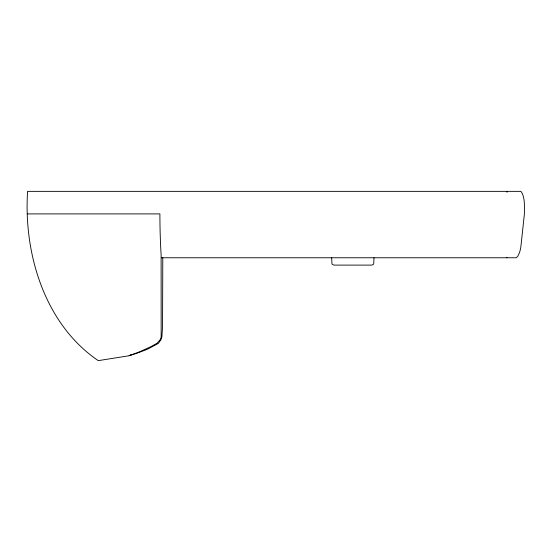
<?xml version="1.0" encoding="UTF-8"?>
<svg xmlns="http://www.w3.org/2000/svg" width="552" height="552" viewBox="0 0 552 552"><rect width="100%" height="100%" fill="white"/><g stroke="black" fill="none" stroke-linecap="round" stroke-linejoin="round"><path stroke-width="0.83" d="M162.792 257.763L162.543 326.756L161.902 336.72A17.857 13.441 19.3 0 1 160.694 340.039L158.348 343.392L147.287 349.306L136.399 353.446L129.133 355.522L130.9 355.019M27.6 213.9L159.907 213.9A195.691 54.469 90 0 0 161.122 255.031L161.163 336.741A17.857 13.441 19.3 0 1 159.949 340.06L156.975 343.303L150.986 346.621L140.146 351.555L129.202 355.736L98.27 360.642C44.719 324.334 23.481 253.637 27.6 191.358L520.888 191.358A15.063 6.051 -90 0 1 524.4 205.027L524.4 213.9L520.929 246.144A11.799 4.706 -82.7 0 1 518.742 254.244L517.845 256.176L516.265 257.763L161.315 257.763M374.001 257.763L373.718 264.056L371.917 265.105L333.767 265.105L331.966 264.056L331.683 257.763M507.019 257.363A11.799 4.74 -90 0 1 506.522 257.763M507.033 192.013A15.063 6.051 90 0 0 506.522 191.358A15.063 6.051 -90 0 1 507.033 192.013"/></g></svg>
